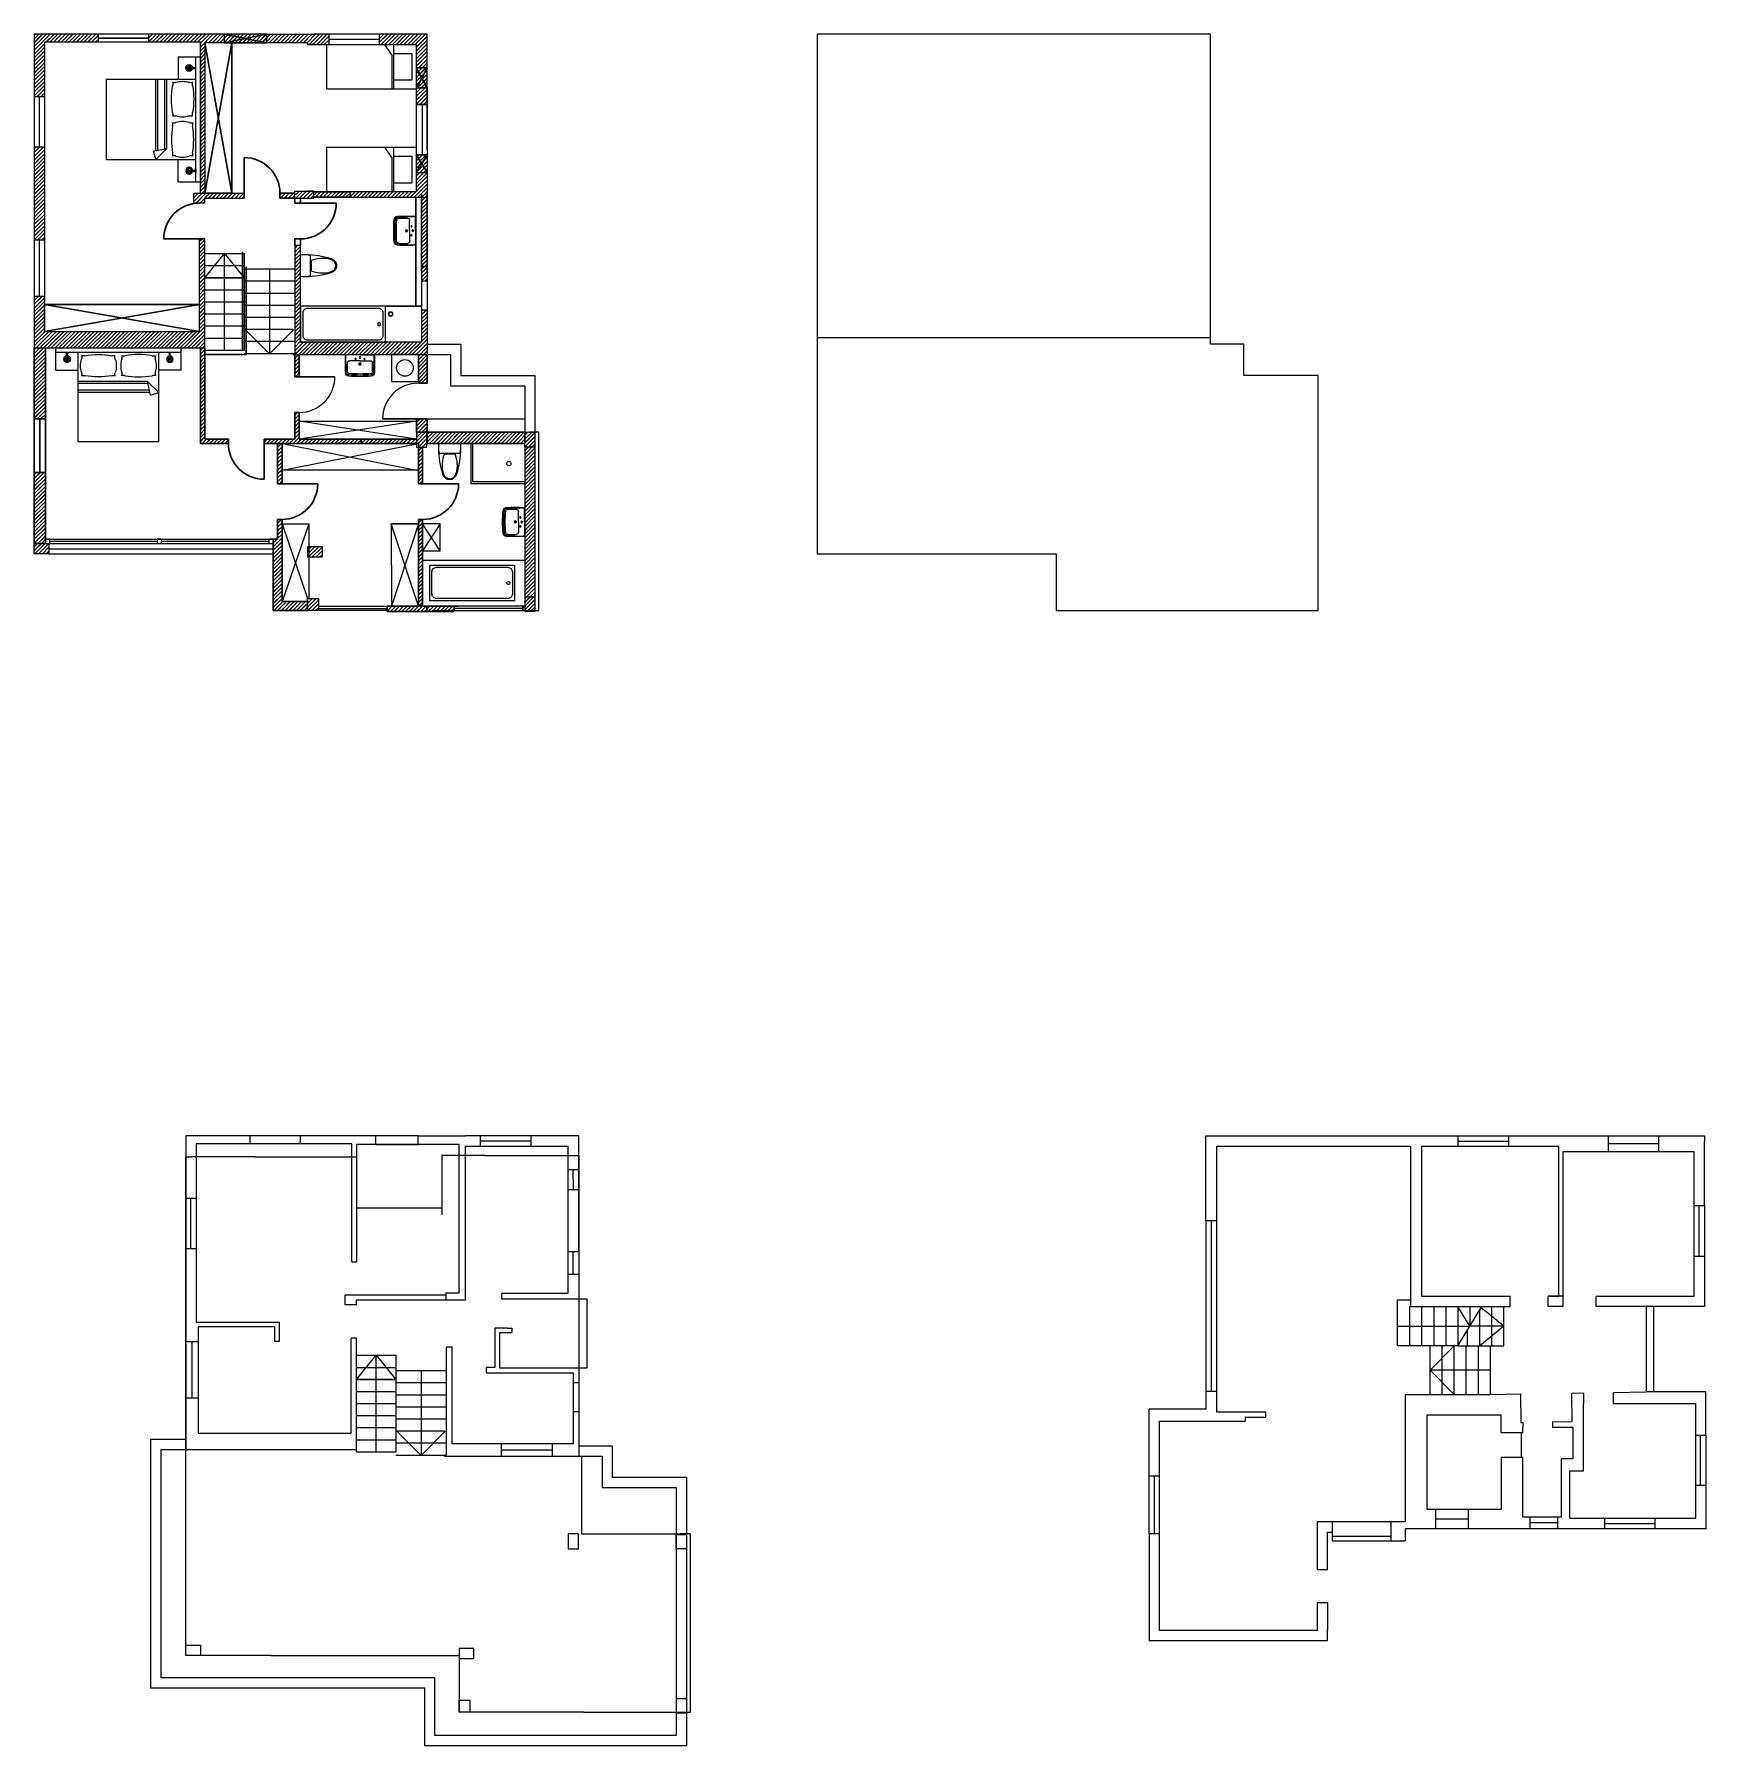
# Model space of a CAD drawing. Header units: millimetres. Extents: x -627 to 20370, y 1538 to 15679.
# Drawn here: x 3322 to 7063, y 1538 to 5369 of the extents above; entities that cross this region are included whole.
import ezdxf

# ---------------------------------------------------------------- set-up
doc = ezdxf.new("R2010")
doc.units = ezdxf.units.MM
for name, color, linetype, lineweight in [('blue', 160, 'Continuous', 5), ('furniture', 7, 'Continuous', 0), ('new', 3, 'Continuous', 30)]:
    doc.layers.add(name, color=color, linetype=linetype, lineweight=lineweight)
doc.layers.add('Hidden', color=5, linetype='Continuous')

# ---------------------------------------------------------------- blocks, each defined once
blk = doc.blocks.new('Pillow_top')
for centre, radius, start, end in [((6.2, 25), 46.3, 161.0754, 198.9246), ((-33.8, 58.5), 11.6, 251.1886, 288.8114), ((-48.5, 43.8), 11.6, 341.1886, 18.8114), ((0, -131.3), 181.3, 80.4727, 99.5273), ((33.8, 58.5), 11.6, 251.1886, 288.8114), ((48.5, 43.8), 11.6, 161.1886, 198.8114), ((-6.3, 25), 46.3, 341.0754, 18.9246), ((-48.5, 6.2), 11.6, 341.1886, 18.8114), ((-33.8, -8.5), 11.6, 71.1886, 108.8114), ((0, 181.3), 181.3, 260.4727, 279.5273), ((33.8, -8.5), 11.6, 71.1886, 108.8114), ((48.5, 6.2), 11.6, 161.1886, 198.8114)]:
    blk.add_arc(centre, radius, start, end)
blk = doc.blocks.new('Applique_Top')
for p, q in [((4, 0), (-4, 0)), ((-4, -1), (-4, 0)), ((-4, -1), (4, -1)), ((3.5, -11.5), (-3.5, -18.5)), ((-3.5, -11.5), (3.5, -18.5)), ((-1, -7.6), (-1, -1)), ((-1, -12.7), (-1, -10.1)), ((1, -7.6), (1, -1)), ((1, -12.7), (1, -10.1)), ((4, -1), (4, 0))]:
    blk.add_line(p, q)
for radius in [7.5, 5]:
    blk.add_circle((0, -15), radius)
blk.add_arc((0, -15), 2.5, 113.5782, 66.4218)
blk = doc.blocks.new('BED_180_modern')
for p, q in [((-50, 0), (0, 0)), ((-50, 0), (-50, -50)), ((-10, -280), (-10, 0)), ((0, 0), (0, -280)), ((-210, -230), (-210, -50)), ((-210, -50), (-10, -50)), ((-100, -210.1), (-100, -50)), ((-95, -209.1), (-95, -50)), ((-80, -206), (-80, -50)), ((-75, -205), (-75, -50)), ((-106.1, -211.4), (-75, -205)), ((-106.1, -211.4), (-100, -230)), ((-100, -230), (-75, -205)), ((-210, -230), (-10, -230)), ((-50, -280), (-50, -230)), ((-50, -280), (0, -280))]:
    blk.add_line(p, q)
at = {"rotation": 270}
for name, p in [('Applique_Top', (-10, -25)), ('Pillow_top', (-65, -185))]:
    blk.add_blockref(name, p, dxfattribs=at)
at = {"extrusion": (0, 0, -1), "zscale": -1, "rotation": 90}
for name, p in [('Pillow_top', (65, -95)), ('Applique_Top', (10, -255))]:
    blk.add_blockref(name, p, dxfattribs=at)
blk = doc.blocks.new('C3A8SA0P')
at = {"color": 0, "linetype": 'ByBlock'}
for p, q in [((-54.7, -22.9), (-70, 0)), ((-50, -30), (-50, 0)), ((-54.7, -22.9), (-54.4, -100)), ((-50, -20), (-10, -20)), ((-50, -100), (-50, -30)), ((-10, -20), (-10, -80)), ((-10, -80), (-50, -80))]:
    blk.add_line(p, q, dxfattribs=at)
blk.add_lwpolyline([(-200, 0), (0, 0), (0, -100), (-200, -100)], close=True, dxfattribs=at)
blk = doc.blocks.new('toilete')
at = {"linetype": 'Continuous'}
for p, q in [((24.5, 0), (-24.5, 0)), ((23.3, -22.5), (-23.3, -22.5)), ((-12, -23.5), (12, -23.5))]:
    blk.add_line(p, q, dxfattribs=at)
blk.add_lwpolyline([(23.3, -22.5), (24.5, -16.8), (25.2, -11.4), (25.2, -5.6), (24.5, 0)])
for start, end in [(170.5377, 187.7399), (187.7399, 195.822)]:
    blk.add_arc((26.2, -8.5), 51.5, start, end, dxfattribs=at)
for centre, radius, start, end in [((177.4, -7.8), 202.5, 181.2224, 197.2477), ((49.8, -49.3), 66.9, 157.3737, 194.7786), ((-49.8, -49.3), 66.9, 345.2214, 22.6263), ((-177.4, -7.8), 202.5, 342.7523, 358.7776), ((1.4, -62.5), 18.2, 197.2477, 249.5476), ((2.6, -61.7), 18.1, 194.7786, 226.8543), ((0, -64.5), 14.3, 226.8543, 313.1457), ((-1.4, -62.5), 18.2, 290.4524, 342.7523), ((-2.6, -61.7), 18.1, 313.1457, 345.2214), ((0, -66.1), 14.3, 249.5476, 290.4524)]:
    blk.add_arc(centre, radius, start, end)
blk = doc.blocks.new('Bath1')
at = {"layer": 'furniture'}
blk.add_lwpolyline([(190, -80), (0, -80), (0, 0), (190, 0)], close=True, dxfattribs=at)
blk.add_lwpolyline([(175, -75), (15, -75, -0.414214), (5, -65), (5, -15, -0.414214), (15, -5), (175, -5, -0.414214), (185, -15), (185, -65, -0.414214)], format="xyb", close=True, dxfattribs=at)
blk.add_circle((176.1, -40), 3.44, dxfattribs=at)
blk = doc.blocks.new('LAV-65')
at = {"color": 0}
for p, q in [((0.8, 32.5), (0.8, 62.1)), ((39.6, 63.2), (2.8, 64.1)), ((14, 32.5), (14, 55.7)), ((37.5, 60.7), (19, 60.7)), ((0.8, 32.5), (0.8, 2.9)), ((39.6, 1.8), (2.8, 0.9)), ((14, 32.5), (14, 9.3)), ((21.2, 32.5), (18, 32.5)), ((37.5, 4.3), (19, 4.3)), ((21.2, 32.5), (21.2, 35.6)), ((21.2, 32.5), (21.2, 29.3)), ((21.2, 32.5), (24.3, 32.5))]:
    blk.add_line(p, q, dxfattribs=at)
blk.add_lwpolyline([(0.2, 63), (0.2, 32.5), (0.2, 2, 0.270322), (1.8, 0, 0.012971), (41.3, 0, 0.351801), (48.6, 7.5, 0.023121), (49.7, 32.5, 0.023121), (48.6, 57.5, 0.351801), (41.3, 64.9, 0.012971), (1.8, 64.9, 0.270322)], format="xyb", close=True, dxfattribs=at)
for centre, radius in [((9.9, 42.5), 1.5), ((6.8, 32.5), 1.75), ((9.9, 22.5), 1.5), ((21.2, 32.5), 2.3)]:
    blk.add_circle(centre, radius, dxfattribs=at)
for centre, radius, start, end in [((2.8, 62.1), 2, 88.5836, 180), ((19, 55.7), 5, 90, 180), ((38, 55.8), 4.91, 20.305, 95.8759), ((39, 54.8), 8.41, 51.9374, 85.5914), ((-227.4, 33.3), 271.1, 359.8359, 5.134), ((37.3, 56.7), 8.31, 5.7358, 34.8602), ((-224.4, 33.3), 271.1, 359.8359, 5.134), ((2.8, 2.9), 2, 180, 271.4164), ((19, 9.3), 5, 180, 270), ((38, 9.2), 4.91, 264.1241, 339.695), ((39, 10.2), 8.41, 274.4086, 308.0626), ((-227.4, 31.7), 271.1, 354.866, 0.1641), ((37.3, 8.3), 8.31, 325.1398, 354.2642), ((-224.4, 31.7), 271.1, 354.866, 0.1641)]:
    blk.add_arc(centre, radius, start, end, dxfattribs=at)

msp = doc.modelspace()

# ---------------------------------------------------------------- hatches: boundary and pattern name
at = {"layer": 'blue'}
h = msp.add_hatch(dxfattribs=at)
h.set_pattern_fill('JIS_LC_20', color=256, scale=0.3)
h.paths.add_polyline_path([(3344.9, 5115.7), (3321.9, 5115.7), (3321.9, 4907.7), (3344.9, 4907.7)])
h.paths.add_polyline_path([(3344.9, 5350.7), (3464.9, 5350.7), (3464.9, 5368.7), (3344.9, 5368.7), (3321.9, 5368.7), (3321.9, 5228.7), (3344.9, 5228.7)])
h.paths.add_polyline_path([(3746.9, 5368.7), (3577.9, 5368.7), (3577.9, 5350.7), (3693.9, 5350.7), (3693.9, 5012.7), (3703.9, 5012.7), (3703.9, 5349.7), (3746.9, 5349.7)])
h.paths.add_polyline_path([(3841.9, 5368.7), (3746.9, 5368.7), (3794.4, 5359.2)])
h.paths.add_polyline_path([(3841.9, 5368.7), (3794.4, 5359.2), (3841.9, 5349.7)])
h.paths.add_polyline_path([(3746.9, 5368.7), (3746.9, 5349.7), (3794.4, 5359.2)])
h.paths.add_polyline_path([(3794.4, 5359.2), (3746.9, 5349.7), (3841.9, 5349.7)])
h.paths.add_polyline_path([(3981.9, 5368.7), (3947.9, 5368.7), (3841.9, 5368.7), (3841.9, 5349.7), (3933.9, 5349.7), (3933.9, 5345.7), (3947.9, 5345.7), (3981.9, 5345.7)])
h.paths.add_polyline_path([(4201.6, 5368.7), (4094.9, 5368.7), (4094.9, 5345.7), (4176.9, 5345.7), (4176.9, 5293.7), (4201.6, 5293.7), (4201.6, 5345.7)])
h.paths.add_polyline_path([(4176.9, 5293.7), (4176.9, 5248.7), (4178.6, 5248.7), (4189.7, 5270.4)])
h.paths.add_polyline_path([(4201.6, 5293.7), (4176.9, 5293.7), (4189.7, 5270.4)])
h.paths.add_polyline_path([(4201.6, 5293.7), (4189.7, 5270.4), (4201.6, 5248.7)])
h.paths.add_polyline_path([(4189.7, 5270.4), (4178.6, 5248.7), (4201.6, 5248.7)])
h.paths.add_polyline_path([(4189.4, 5078.9), (4176.9, 5098.7), (4176.9, 5058.7)])
h.paths.add_polyline_path([(4201.6, 5098.7), (4176.9, 5098.7), (4189.4, 5078.9)])
h.paths.add_polyline_path([(4201.6, 5098.7), (4189.4, 5078.9), (4201.6, 5059.7)])
h.paths.add_polyline_path([(4189.4, 5078.9), (4176.9, 5058.7), (4201.6, 5058.7), (4201.6, 5059.7)])
h.paths.add_polyline_path([(4201.6, 5058.7), (4176.9, 5058.7), (4176.9, 5015.7), (4028.9, 5015.7), (4028.9, 5003.7), (4041.9, 5003.7), (4051.9, 5003.7), (4201.6, 5003.7), (4201.6, 5017.2), (4201.6, 5020.7)])
h = msp.add_hatch(dxfattribs=at)
h.set_pattern_fill('JIS_LC_20', color=256, scale=0.3)
h.paths.add_polyline_path([(4201.6, 5248.7), (4178.6, 5248.7), (4176.9, 5248.7), (4176.9, 5245.7), (4176.9, 5211.7), (4201.6, 5211.7)])
h.paths.add_polyline_path([(4028.9, 5015.7), (3976.9, 5015.7), (3947.9, 5015.7), (3947.9, 5003.7), (4028.9, 5003.7)])
h.paths.add_polyline_path([(3947.9, 5017.6), (3933.9, 5017.6), (3904.9, 5017.6), (3904.9, 5001.7), (3947.9, 5001.7)])
h.paths.add_polyline_path([(3904.9, 5012.7), (3871.9, 5012.7), (3871.9, 5001.7), (3904.9, 5001.7)])
h.paths.add_polyline_path([(3791.9, 5012.7), (3703.9, 5012.7), (3693.9, 5012.7), (3678.9, 5012.7), (3678.9, 4990.7), (3703.9, 4990.7), (3703.9, 5001.7), (3791.9, 5001.7)])
h.paths.add_polyline_path([(4201.6, 5003.7), (4188.9, 5003.7), (4188.9, 4848.7), (4201.6, 4848.7)])
h.paths.add_polyline_path([(4201.6, 4838.7), (4201.6, 4848.7), (4188.9, 4848.7), (4188.9, 4838.7), (4188.9, 4816.7), (4201.6, 4816.7)])
h.paths.add_polyline_path([(4201.6, 4751.7), (4188.9, 4751.7), (4188.9, 4679.7), (4141.9, 4679.7), (4027.9, 4679.7), (3917.9, 4679.7), (3917.9, 4850.7), (3917.9, 4895.7), (3904.9, 4895.7), (3904.9, 4850.7), (3904.9, 4651.7), (4201.6, 4651.7)])
h.paths.add_polyline_path([(3703.9, 4886.7), (3703.9, 4910.7), (3691.9, 4910.7), (3691.9, 4703.7), (3344.9, 4703.7), (3344.9, 4763.7), (3344.9, 4781.7), (3321.9, 4781.7), (3321.9, 4666.7), (3703.9, 4666.7)])
h.paths.add_polyline_path([(4419.6, 4477.7), (4201.6, 4477.7), (4201.6, 4454.7), (4201.4, 4452.7), (4419.6, 4452.7)])
h.paths.add_polyline_path([(4200.6, 4477.7), (4177.6, 4477.7), (4177.6, 4462.7), (4177.6, 4452.7), (4181.6, 4452.7), (4181.6, 4444.7), (4200.6, 4444.7)])
h.paths.add_polyline_path([(4201.6, 4507.7), (4177.6, 4507.7), (4177.6, 4477.7), (4201.6, 4477.7)])
h.paths.add_polyline_path([(4201.6, 4651.7), (4181.6, 4651.7), (4181.6, 4591.7), (4181.6, 4587.7), (4201.6, 4587.7)])
h.paths.add_polyline_path([(4442.6, 4477.7), (4419.6, 4477.7), (4419.6, 4444.7), (4442.6, 4444.7)])
h.paths.add_polyline_path([(4442.6, 4444.7), (4419.6, 4444.7), (4419.6, 4109.7), (4442.6, 4109.7)])
h.paths.add_polyline_path([(4190.6, 4444.7), (4181.6, 4444.7), (4181.6, 4392.7), (4181.6, 4362.7), (4190.6, 4362.7)])
h.paths.add_polyline_path([(4053.9, 4462.7), (3914.9, 4462.7), (3914.9, 4502.7), (3914.9, 4522.2), (3904.9, 4522.2), (3904.9, 4462.7), (3836.6, 4462.7), (3836.6, 4452.7), (4053.9, 4452.7)])
h.paths.add_polyline_path([(4177.6, 4462.7), (4063.9, 4462.7), (4053.9, 4462.7), (4053.9, 4452.7), (4177.6, 4452.7)])
h.paths.add_polyline_path([(3914.9, 4651.7), (3904.9, 4651.7), (3904.9, 4602.2), (3914.9, 4602.2)])
h.paths.add_polyline_path([(3703.9, 4666.7), (3693.9, 4666.7), (3693.9, 4452.7), (3756.6, 4452.7), (3756.6, 4462.7), (3703.9, 4462.7)])
h.paths.add_polyline_path([(3876.6, 4452.7), (3866.6, 4452.7), (3866.6, 4362.7), (3876.6, 4362.7)])
h.paths.add_polyline_path([(4190.6, 4282.7), (4181.6, 4282.7), (4181.6, 4088.7), (4190.6, 4088.7)])
h.paths.add_polyline_path([(4261.6, 4088.7), (4200.6, 4088.7), (4200.6, 4076.7), (4261.6, 4076.7)])
h.paths.add_polyline_path([(4200.6, 4088.7), (4191.6, 4088.7), (4181.6, 4088.7), (4111.6, 4088.7), (4111.6, 4076.7), (4181.6, 4076.7), (4200.6, 4076.7)])
h.paths.add_polyline_path([(4442.6, 4109.7), (4419.6, 4109.7), (4419.6, 4078.7), (4428.6, 4078.7), (4442.6, 4078.7)])
h.paths.add_polyline_path([(4419.6, 4088.7), (4415.3, 4088.7), (4415.3, 4078.7), (4419.6, 4078.7)])
h.paths.add_polyline_path([(3957.9, 4105.7), (3933.9, 4105.7), (3933.9, 4078.7), (3957.9, 4078.7)])
h.paths.add_polyline_path([(3966.9, 4221.7), (3936.6, 4221.7), (3936.6, 4198.7), (3966.9, 4198.7)])
h.paths.add_polyline_path([(3876.6, 4272.7), (3876.6, 4282.7), (3866.6, 4282.7), (3866.6, 4238.7), (3856.6, 4238.7), (3856.6, 4078.7), (3933.9, 4078.7), (3933.9, 4098.7), (3876.6, 4098.7)])
h.paths.add_polyline_path([(3346.9, 4666.7), (3321.9, 4666.7), (3321.9, 4507.7), (3346.9, 4507.7)])
h.paths.add_polyline_path([(3346.9, 4387.7), (3321.9, 4387.7), (3321.9, 4228.7), (3346.9, 4228.7), (3346.9, 4238.7)])
h.paths.add_polyline_path([(3354.9, 4228.7), (3346.9, 4228.7), (3321.9, 4228.7), (3321.9, 4205.7), (3354.9, 4205.7)])

# ---------------------------------------------------------------- linework, layer by layer
for p, q in [((3464.9, 5350.7), (3344.9, 5350.7)), ((3344.9, 5350.7), (3344.9, 5228.7)), ((3577.9, 5350.7), (3464.9, 5350.7)), ((3693.9, 5350.7), (3577.9, 5350.7)), ((3693.9, 5012.7), (3693.9, 5350.7)), ((4201.6, 5109.7), (4201.6, 5248.7)), ((4201.6, 5248.7), (4201.6, 5058.7)), ((3344.9, 5228.7), (3344.9, 5115.7)), ((3344.9, 5115.7), (3344.9, 4703.7)), ((4201.6, 5058.7), (4176.9, 5058.7)), ((3703.9, 4990.7), (3678.9, 4990.7)), ((4041.9, 5003.7), (4051.9, 5003.7)), ((4051.9, 5003.7), (4201.6, 5003.7)), ((3691.9, 4703.7), (3691.9, 4910.7)), ((4188.9, 4838.7), (4188.9, 4816.7)), ((4188.9, 4816.7), (4201.6, 4816.7)), ((4188.9, 4751.7), (4188.9, 4679.7)), ((3344.9, 4703.7), (3691.9, 4703.7)), ((4141.9, 4679.7), (4027.9, 4679.7)), ((4188.9, 4679.7), (4141.9, 4679.7)), ((3321.9, 4666.7), (3703.9, 4666.7)), ((3900.6, 4651.7), (4201.6, 4651.7)), ((4200.6, 4477.7), (4177.6, 4477.7)), ((4177.6, 4477.7), (4177.6, 4444.7)), ((4177.6, 4444.7), (4200.6, 4444.7)), ((4200.6, 4444.7), (4200.6, 4477.7)), ((4419.6, 4476.7), (4419.6, 4457.7)), ((4419.6, 4444.7), (4419.6, 4109.7)), ((4442.6, 4444.7), (4442.6, 4109.7)), ((3933.9, 4078.7), (3933.9, 4105.7)), ((3933.9, 4105.7), (3957.9, 4105.7)), ((3957.9, 4105.7), (3957.9, 4078.7)), ((4419.6, 4109.7), (4419.6, 4076.7)), ((3957.9, 4078.7), (3933.9, 4078.7)), ((7060.1, 2746.9), (7060.1, 2889.9)), ((4043.1, 2524.9), (4018.1, 2524.9)), ((6930.1, 2329.9), (6930.1, 2520.9)), ((6581.1, 2324.2), (6648.1, 2325.5)), ((6648.1, 2325.5), (6649.3, 2261.5)), ((6764.3, 2263.7), (6763.1, 2326.7)), ((6856.1, 2328.5), (6930, 2329.9)), ((6078.1, 2272.9), (6032.1, 2272.9)), ((6032.1, 2272.9), (6032.1, 2264.2)), ((6649.3, 2261.5), (6654.3, 2261.6)), ((6720.3, 2262.9), (6764.3, 2263.7)), ((3582.8, 1666.9), (3582.8, 2223.9)), ((3582.8, 2223.9), (3661.1, 2223.9)), ((3605.8, 1689.9), (3605.8, 2200.9)), ((3605.8, 2200.9), (4043.1, 2200.9)), ((4239.8, 2185.9), (4540.8, 2185.9)), ((4540.8, 2185.9), (4592.8, 2185.9)), ((4539.8, 2011.9), (4516.8, 2011.9)), ((4516.8, 2011.9), (4516.8, 1978.9)), ((4539.8, 1978.9), (4539.8, 2011.9)), ((4758.8, 2010.9), (4758.8, 1948.9)), ((4516.8, 1978.9), (4539.8, 1978.9)), ((4758.8, 1978.9), (4758.8, 1643.9)), ((4781.8, 1978.9), (4781.8, 1643.9)), ((4218.8, 1689.9), (3605.8, 1689.9)), ((4218.8, 1560.9), (4218.8, 1689.9)), ((4195.8, 1666.9), (3582.8, 1666.9)), ((4195.8, 1537.9), (4195.8, 1666.9)), ((4273.1, 1612.9), (4273.1, 1639.9)), ((4273.1, 1639.9), (4297.1, 1639.9)), ((4297.1, 1612.9), (4273.1, 1612.9)), ((4297.1, 1639.9), (4297.1, 1612.9)), ((4758.8, 1643.9), (4758.8, 1610.9)), ((4758.8, 1610.9), (4758.8, 1560.9)), ((4781.8, 1610.9), (4781.8, 1537.9)), ((4781.8, 1537.9), (4195.8, 1537.9)), ((4758.8, 1560.9), (4218.8, 1560.9))]:
    msp.add_line(p, q)
for points in [[(3464.9, 5368.7), (3344.9, 5368.7), (3321.9, 5368.7), (3321.9, 4663.7)], [(3577.9, 5368.7), (3464.9, 5368.7), (3464.9, 5350.7)], [(3746.9, 5368.7), (3577.9, 5368.7), (3577.9, 5350.7)], [(3746.9, 5349.7), (3841.9, 5349.7), (3841.9, 5368.7), (3947.9, 5368.7)], [(3841.9, 5368.7), (3746.9, 5368.7), (3746.9, 5349.7)], [(4201.6, 5293.7), (4201.6, 5345.7), (4201.6, 5368.7), (3947.9, 5368.7)], [(3981.9, 5345.7), (3981.9, 5368.7)], [(4094.9, 5345.7), (4094.9, 5368.7)], [(3933.9, 5345.7), (3933.9, 5349.7), (3703.9, 5349.7), (3703.9, 5012.7)], [(3947.9, 5345.7), (3981.9, 5345.7), (4094.9, 5345.7), (4176.9, 5345.7), (4176.9, 5293.7), (4176.9, 5248.7), (4176.9, 5109.7), (4176.9, 5058.7)], [(4094.9, 5357.2), (3981.9, 5357.2)], [(4176.9, 5248.7), (4201.6, 5248.7), (4201.6, 5293.7)], [(3344.9, 5228.7), (3321.9, 5228.7)], [(3333.4, 5115.7), (3333.4, 5228.7)], [(4201.6, 5211.7), (4201.6, 5098.7), (4178.6, 5098.7)], [(4190.1, 5211.7), (4190.1, 5098.7)], [(3344.9, 5115.7), (3321.9, 5115.7)], [(4201.6, 5098.7), (4201.6, 5020.7)], [(4176.9, 5058.7), (4176.9, 5015.7), (4028.9, 5015.7), (4028.9, 5003.7)], [(4201.6, 5020.7), (4201.6, 5013.7)], [(3678.9, 4990.7), (3678.9, 5012.7), (3693.9, 5012.7)], [(3693.9, 5012.7), (3703.9, 5012.7), (3791.9, 5012.7)], [(3693.9, 5012.7), (3703.9, 5012.7)], [(3703.9, 4990.7), (3703.9, 5001.7), (3791.9, 5001.7)], [(3904.9, 5001.7), (3904.9, 5017.6), (3933.9, 5017.6)], [(3904.9, 5001.7), (3947.9, 5001.7), (3947.9, 5017.6)], [(4028.9, 5003.7), (4041.9, 5003.7)], [(3344.9, 4907.7), (3321.9, 4907.7)], [(3333.4, 4781.7), (3333.4, 4907.7)], [(3703.9, 4877.7), (3703.9, 4910.7)], [(3703.9, 4663.7), (3703.9, 4886.7)], [(3917.9, 4850.7), (3917.9, 4895.7), (3904.9, 4895.7), (3904.9, 4850.7)], [(3904.9, 4850.7), (3904.9, 4651.7)], [(3917.9, 4679.7), (3917.9, 4850.7)], [(4201.6, 4838.7), (4201.6, 4651.7)], [(4188.9, 4816.7), (4188.9, 4751.7), (4201.6, 4751.7)], [(3344.9, 4781.7), (3321.9, 4781.7)], [(4027.9, 4679.7), (3917.9, 4679.7)], [(3703.9, 4661.7), (3703.9, 4663.7)], [(4419.6, 4477.7), (4442.6, 4477.7), (4442.6, 4444.7), (4419.6, 4444.7), (4419.6, 4477.7)], [(3321.9, 4205.7), (3321.9, 4228.7), (3354.9, 4228.7), (3354.9, 4205.7), (3321.9, 4205.7)], [(3933.9, 4198.7), (3966.9, 4198.7), (3966.9, 4221.7), (3933.9, 4221.7), (3933.9, 4198.7)], [(4419.6, 4109.7), (4442.6, 4109.7), (4442.6, 4076.7), (4419.6, 4076.7)], [(3804.1, 2902.9), (3684.1, 2902.9), (3661.1, 2902.9), (3661.1, 2197.9)], [(4033.1, 2620.9), (4033.1, 2884.9), (3917.1, 2884.9), (3804.1, 2884.9), (3684.1, 2884.9), (3684.1, 2762.9), (3684.1, 2649.9), (3684.1, 2485.9), (3870.1, 2485.9), (3870.1, 2442.9), (3860.1, 2442.9), (3860.1, 2475.9), (3689.1, 2475.9), (3689.1, 2237.9), (4031.1, 2237.9), (4031.1, 2449.9)], [(3917.1, 2902.9), (3804.1, 2902.9), (3804.1, 2884.9)], [(4086.1, 2902.9), (3917.1, 2902.9), (3917.1, 2884.9)], [(4273.1, 2551.8), (4273.1, 2883.9), (4043.1, 2883.9), (4043.1, 2620.9)], [(4043.1, 2524.9), (4043.1, 2535.9), (4287.1, 2535.9), (4287.1, 2552.9), (4287.1, 2879.9), (4321.1, 2879.9), (4434.1, 2879.9), (4516.1, 2879.9), (4516.1, 2827.9), (4516.1, 2782.9), (4516.1, 2643.9), (4516.1, 2592.9)], [(4086.1, 2883.9), (4181.1, 2883.9), (4181.1, 2902.9), (4287.1, 2902.9)], [(4181.1, 2902.9), (4086.1, 2902.9), (4086.1, 2883.9)], [(4540.8, 2827.9), (4540.8, 2879.9), (4540.8, 2902.9), (4287.1, 2902.9)], [(4321.1, 2879.9), (4321.1, 2902.9)], [(4434.1, 2891.4), (4321.1, 2891.4)], [(4434.1, 2879.9), (4434.1, 2902.9)], [(5944.1, 2712.9), (5944.1, 2879.9), (5944.1, 2902.9), (6402.1, 2902.9)], [(5969.1, 2712.9), (5969.1, 2879.9), (6390.1, 2879.9)], [(5969.1, 2879.9), (6402.1, 2879.9), (6402.1, 2520.9)], [(6402.1, 2902.9), (7060.1, 2902.9), (7060.1, 2889.9)], [(6710.1, 2543.9), (6734.1, 2543.9), (6734.1, 2878.9), (6622.1, 2878.9), (6509.1, 2878.9), (6427.1, 2878.9), (6427.1, 2543.9), (6625.1, 2543.9)], [(6509.1, 2878.9), (6509.1, 2902.9)], [(6509.1, 2890.9), (6622.1, 2890.9)], [(6622.1, 2878.9), (6622.1, 2902.9)], [(6958.1, 2866.9), (6845.1, 2866.9), (6845.1, 2902.9)], [(6958.1, 2884.9), (6845.1, 2884.9)], [(7037.1, 2746.9), (7037.1, 2866.9), (6958.1, 2866.9), (6958.1, 2902.9)], [(6845.1, 2866.9), (6743.1, 2866.9), (6743.1, 2543.9)], [(4516.1, 2827.9), (4539.1, 2827.9), (4540.8, 2827.9)], [(4516.1, 2782.9), (4540.8, 2782.9), (4540.8, 2827.9)], [(4527.6, 2827.9), (4528.5, 2782.9)], [(3684.1, 2762.9), (3661.1, 2762.9)], [(3672.6, 2649.9), (3672.6, 2762.9)], [(4516.1, 2643.9), (4540.8, 2643.9), (4540.8, 2782.9), (4540.8, 2592.9), (4516.1, 2592.9)], [(7037.1, 2633.9), (7037.1, 2746.9), (7060.1, 2746.9), (7060.1, 2633.9)], [(7048.6, 2633.9), (7048.6, 2746.9)], [(5969.1, 2712.9), (5944.1, 2712.9)], [(5944.1, 2712.9), (5944.1, 2330.9)], [(5956.6, 2330.9), (5956.6, 2712.9)], [(5969.1, 2330.9), (5969.1, 2712.9)], [(3684.1, 2649.9), (3661.1, 2649.9)], [(4528.5, 2592.9), (4528.5, 2643.9)], [(4033.1, 2620.9), (4043.1, 2620.9)], [(4540.8, 2632.9), (4540.8, 2554.9)], [(6818.1, 2543.9), (7037.1, 2543.9), (7037.1, 2633.9), (7060.1, 2633.9), (7060.1, 2543.9)], [(4516.1, 2592.9), (4516.1, 2549.9), (4368.1, 2549.9), (4368.1, 2537.9)], [(4018.1, 2524.9), (4018.1, 2546.9), (4033.1, 2546.9)], [(4033.1, 2546.9), (4043.1, 2546.9), (4244.1, 2546.9)], [(4244.1, 2535.9), (4244.1, 2551.8), (4273.1, 2551.8)], [(4381.1, 2537.9), (4391.1, 2537.9), (4559.1, 2537.9), (4559.1, 2513.9), (4559.1, 2447.9), (4559.1, 2382.9), (4364.1, 2382.9)], [(4368.1, 2537.9), (4381.1, 2537.9)], [(4540.8, 2554.9), (4540.8, 2185.9)], [(6625.1, 2520.9), (6625.1, 2543.9)], [(6744.1, 2520.9), (6710.1, 2520.9), (6710.1, 2543.9)], [(6744.1, 2520.9), (6744.1, 2543.9), (6710.1, 2543.9)], [(6930.1, 2520.9), (6818.1, 2520.9), (6818.1, 2543.9)], [(7060.1, 2543.9), (7060.1, 2520.9), (6930.1, 2520.9)], [(6400.1, 2520.9), (6402.1, 2520.9)], [(6402.1, 2520.9), (6625.1, 2520.9)], [(6946.1, 2520.9), (6946.1, 2329.9)], [(4381.1, 2472.9), (4353.1, 2472.9), (4353.1, 2384.9), (4333.1, 2384.9)], [(4364.1, 2382.9), (4364.1, 2462.9), (4391.1, 2462.9)], [(4381.1, 2472.9), (4391.1, 2472.9)], [(4391.1, 2472.9), (4391.1, 2462.9)], [(3689.1, 2441.9), (3661.1, 2441.9)], [(3675.1, 2315.9), (3675.1, 2441.9)], [(4043.1, 2411.9), (4043.1, 2449.9), (4031.1, 2449.9)], [(4043.1, 2197.9), (4043.1, 2420.9)], [(4257.1, 2384.9), (4257.1, 2429.9), (4244.1, 2429.9), (4244.1, 2384.9)], [(4244.1, 2384.9), (4244.1, 2185.9)], [(4257.1, 2213.9), (4257.1, 2384.9)], [(4333.1, 2384.9), (4333.1, 2372.9), (4528.1, 2372.9), (4528.1, 2350.9), (4540.8, 2350.9)], [(4528.1, 2350.9), (4528.1, 2285.9), (4540.8, 2285.9)], [(3689.1, 2315.9), (3661.1, 2315.9)], [(5969.1, 2330.9), (5944.1, 2330.9), (5944.1, 2290.9), (5840.1, 2290.9)], [(6078.1, 2272.9), (6078.1, 2284.9), (5969.1, 2284.9), (5969.1, 2330.9)], [(6390.1, 2324.2), (6390.1, 2039.2), (6358.1, 2039.2), (6358.1, 1996.2), (6390.1, 1996.2)], [(6856.1, 2328.5), (6856.1, 2304.2), (7040.1, 2304.2), (7040.1, 2233.2), (7040.1, 2120.2), (7040.1, 2046.2), (6950.1, 2046.2), (6837.1, 2046.2), (6759.1, 2046.2), (6759.1, 2153.2), (6789.1, 2153.2), (6789.1, 2304.2)], [(6789.1, 2327.2), (6763.1, 2326.7)], [(6789.1, 2327.2), (6789.1, 2304.2)], [(7040.1, 2233.2), (7063.1, 2233.2), (7063.1, 2329.9), (6930.1, 2329.9)], [(4528.1, 2285.9), (4528.1, 2213.9), (4481.1, 2213.9), (4481.1, 2185.9)], [(5840.1, 2290.9), (5817.1, 2290.9)], [(5840.1, 2141.2), (5817.1, 2141.2), (5817.1, 2290.9)], [(6193.1, 1796.2), (5840.1, 1796.2), (5840.1, 1853.2), (5840.1, 2264.2)], [(5840.1, 2264.2), (6032.1, 2264.2)], [(6605.3, 2066.9), (6439.3, 2066.9), (6439.3, 2278.9), (6605.3, 2278.9)], [(6605.3, 2238.9), (6605.3, 2278.9)], [(6654.3, 2250.9), (6654.3, 2261.6)], [(6720.3, 2262.9), (6720.3, 2250.9)], [(6720.3, 2250.9), (6765.3, 2250.9), (6765.3, 2179.9), (6739.3, 2179.9), (6739.3, 2049.9), (6653.3, 2049.9), (6653.3, 2182.9), (6605.3, 2182.9)], [(6605.3, 2238.9), (6653.3, 2238.9), (6653.3, 2250.9), (6654.3, 2250.9)], [(6650.3, 2182.9), (6650.3, 2238.9)], [(7063.1, 2233.2), (7063.1, 2120.2), (7040.1, 2120.2)], [(7051.6, 2120.2), (7051.6, 2233.2)], [(4043.1, 2195.9), (4043.1, 2197.9)], [(4367.1, 2213.9), (4257.1, 2213.9)], [(4481.1, 2213.9), (4367.1, 2213.9), (4367.1, 2185.9)], [(4367.1, 2199.9), (4481.1, 2199.9)], [(4540.8, 2208.9), (4615.8, 2208.9)], [(4592.8, 2185.9), (4592.8, 2115.9), (4758.8, 2115.9), (4758.8, 2010.9)], [(4615.8, 2208.9), (4615.8, 2138.9), (4781.8, 2138.9), (4781.8, 2010.9)], [(6605.3, 2182.9), (6605.3, 2066.9)], [(5840.1, 2012.2), (5817.1, 2012.2), (5817.1, 2141.2)], [(5828.6, 2141.2), (5828.6, 2012.2)], [(7063.1, 2120.2), (7063.1, 2046.2), (7063.1, 2023.2), (6950.1, 2023.2), (6950.1, 2046.2)], [(6227.1, 2039.2), (6193.1, 2039.2), (6193.1, 1932.2), (6213.1, 1932.2)], [(6358.1, 2039.2), (6227.1, 2039.2), (6227.1, 1996.2), (6358.1, 1996.2)], [(6458.3, 2066.9), (6458.3, 2023.2)], [(6532.3, 2045), (6458.3, 2045)], [(6532.3, 2023.2), (6532.3, 2066.9)], [(6669.3, 2049.9), (6669.3, 2023.2)], [(6731.3, 2036.5), (6669.3, 2036.5)], [(6731.3, 2049.9), (6731.3, 2023.2)], [(6950.1, 2023.2), (6837.1, 2023.2), (6837.1, 2046.2)], [(6950.1, 2034.7), (6837.1, 2034.7)], [(4758.8, 2010.9), (4781.8, 2010.9), (4781.8, 1978.9), (4758.8, 1978.9), (4758.8, 2010.9)], [(5817.1, 2012.2), (5817.1, 1796.2), (5817.1, 1773.2), (6216.1, 1773.2), (6216.1, 1796.2)], [(6216.1, 2016.2), (6227.1, 2016.2)], [(6216.1, 1932.2), (6216.1, 2016.2)], [(6358.1, 2006.2), (6227.1, 2006.2)], [(6759.1, 2023.2), (6390.1, 2023.2)], [(6390.1, 2023.2), (6390.1, 1996.2)], [(6837.1, 2023.2), (6759.1, 2023.2)], [(6193.1, 1932.2), (6216.1, 1932.2)], [(6193.1, 1858.2), (6193.1, 1796.2)], [(6193.1, 1858.2), (6216.1, 1858.2), (6216.1, 1796.2)], [(3661.1, 1739.9), (3661.1, 1762.9), (3694.1, 1762.9), (3694.1, 1739.9), (3661.1, 1739.9)], [(4273.1, 1732.9), (4306.1, 1732.9), (4306.1, 1755.9), (4273.1, 1755.9), (4273.1, 1732.9)], [(4758.8, 1643.9), (4781.8, 1643.9), (4781.8, 1610.9), (4758.8, 1610.9)]]:
    msp.add_lwpolyline(points)
msp.add_line((4201.6, 4651.7), (4253.6, 4651.7), dxfattribs=at)
for points in [[(5074.6, 5368.7), (5074.6, 4205.7), (5609.3, 4205.7), (5609.3, 4078.7), (6195.3, 4078.7), (6195.3, 4604.7), (6029.3, 4604.7), (6029.3, 4674.7), (5954.3, 4674.7), (5954.3, 5368.7), (5074.6, 5368.7)], [(4201.6, 4674.7), (4276.6, 4674.7)], [(4276.6, 4674.7), (4276.6, 4604.7), (4442.6, 4604.7), (4442.6, 4476.7)], [(5074.6, 4689.7), (5954.3, 4689.7)], [(4253.6, 4651.7), (4253.6, 4581.7), (4419.6, 4581.7), (4419.6, 4476.7)], [(3914.9, 4462.7), (3914.9, 4502.7), (4177.6, 4502.7), (4177.6, 4462.7), (3914.9, 4502.7), (4177.6, 4502.7), (3914.9, 4462.7)], [(4201.6, 4507.7), (4419.6, 4507.7)], [(3876.6, 4452.7), (4181.6, 4452.7), (4181.6, 4392.7), (3876.6, 4392.7)], [(3876.6, 4392.7), (4181.6, 4452.7)], [(3876.6, 4452.7), (4177.6, 4392.7)], [(4419.6, 4362.7), (4299.6, 4362.7), (4299.6, 4452.7)], [(4419.6, 4366.7), (4303.6, 4366.7), (4303.6, 4452.7)], [(3876.6, 4272.7), (3936.6, 4272.7), (3936.6, 4105.7)], [(3936.6, 4272.7), (3876.6, 4098.7), (3876.6, 4272.7), (3933.9, 4105.7)], [(4181.6, 4272.7), (4121, 4272.7), (4121.6, 4088.7), (4181.6, 4088.7), (4121, 4272.7), (4181.6, 4272.7), (4121.6, 4088.7)], [(4230.6, 4272.7), (4190.6, 4212.7)], [(4230.6, 4212.7), (4190.6, 4272.7)], [(3346.9, 4238.7), (3856.6, 4238.7)], [(3346.9, 4228.7), (3856.6, 4228.7)], [(3354.9, 4217.2), (3856.6, 4217.2)], [(3356.7, 4233.7), (3596.9, 4233.7)], [(3606.7, 4233.7), (3846.8, 4233.7)], [(3354.9, 4205.7), (3856.6, 4205.7)], [(4190.6, 4171.4), (4190.6, 4191.4), (4419.6, 4191.4)], [(3957.9, 4088.7), (4111.6, 4088.7)], [(3957.9, 4083.7), (4111.6, 4083.7)], [(4415.3, 4088.7), (4261.6, 4088.7)], [(4415.3, 4083.7), (4261.6, 4083.7)]]:
    msp.add_lwpolyline(points, dxfattribs=at)
for points in [[(4121.6, 4591.7), (4181.6, 4591.7), (4181.6, 4651.7), (4121.6, 4651.7)], [(4190.6, 4272.7), (4190.6, 4212.7), (4230.6, 4212.7), (4230.6, 4272.7)], [(3346.9, 4228.7), (3356.7, 4228.7), (3356.7, 4238.7), (3346.9, 4238.7)], [(3596.9, 4228.7), (3606.7, 4228.7), (3606.7, 4238.7), (3596.9, 4238.7)], [(3846.8, 4228.7), (3856.6, 4228.7), (3856.6, 4238.7), (3846.8, 4238.7)]]:
    msp.add_lwpolyline(points, close=True, dxfattribs=at)
for centre, radius in [((4151.6, 4621.7), 18.6), ((4384.2, 4407.7), 4.8)]:
    msp.add_circle(centre, radius, dxfattribs=at)
for centre, start, end in [((3914.9, 4602.2), 270, 0), ((4181.6, 4507.7), 90, 180)]:
    msp.add_arc(centre, 80, start, end, dxfattribs=at)
at = {"layer": 'Hidden'}
for p, q in [((3904.9, 4842.7), (3791.9, 4842.7)), ((3848.4, 4842.7), (3848.4, 4653.7)), ((3904.9, 4815.7), (3791.9, 4815.7)), ((3904.9, 4788.7), (3791.9, 4788.7)), ((3904.9, 4761.7), (3791.9, 4761.7)), ((3904.9, 4734.7), (3791.9, 4734.7)), ((3900.6, 4707.7), (3791.9, 4707.7)), ((3904.9, 4680.7), (3791.9, 4680.7)), ((3848.4, 4653.7), (3902.8, 4707.7)), ((3904.9, 4653.7), (3791.9, 4653.7)), ((4111.6, 4078.7), (3957.9, 4078.7)), ((4261.6, 4078.7), (4415.3, 4078.7)), ((3817.1, 2855.9), (3674.1, 2855.9)), ((3817.1, 2855.9), (3930.1, 2855.9)), ((3930.1, 2855.9), (4020.1, 2855.9)), ((4330.8, 2858.9), (4234.1, 2858.9)), ((4234.1, 2858.9), (4234.1, 2725.9)), ((4330.8, 2858.9), (4443.8, 2858.9)), ((4244.1, 2376.9), (4131.1, 2376.9)), ((4187.6, 2376.9), (4187.6, 2187.9)), ((4244.1, 2349.9), (4131.1, 2349.9)), ((4244.1, 2322.9), (4131.1, 2322.9)), ((4244.1, 2295.9), (4131.1, 2295.9)), ((4244.1, 2268.9), (4131.1, 2268.9)), ((4239.8, 2241.9), (4131.1, 2241.9)), ((4187.6, 2187.9), (4241.9, 2241.9)), ((4244.1, 2214.9), (4131.1, 2214.9)), ((4244.1, 2187.9), (4131.1, 2187.9)), ((4547.8, 2011.9), (4767.8, 2011.9)), ((4233.1, 1739.9), (4273.1, 1739.9)), ((4273.1, 1739.9), (4273.1, 1635.9)), ((4422.8, 1612.9), (4273.1, 1612.9)), ((4551.8, 1612.9), (4422.8, 1612.9))]:
    msp.add_line(p, q, dxfattribs=at)
for points in [[(3703.9, 4877.7), (3791.9, 4877.7), (3791.9, 4850.7)], [(3747.9, 4661.7), (3747.9, 4877.7), (3791.9, 4823.7), (3703.9, 4823.7), (3747.9, 4877.7)], [(3703.9, 4850.7), (3791.9, 4850.7), (3791.9, 4823.7)], [(3703.9, 4823.7), (3791.9, 4823.7), (3791.9, 4796.7)], [(3703.9, 4796.7), (3791.9, 4796.7), (3791.9, 4769.7)], [(3703.9, 4769.7), (3791.9, 4769.7), (3791.9, 4742.7)], [(3703.9, 4742.7), (3791.9, 4742.7), (3791.9, 4715.7)], [(3703.9, 4715.7), (3791.9, 4715.7), (3791.9, 4688.7)], [(3703.9, 4688.7), (3791.9, 4688.7), (3791.9, 4661.7)], [(3794.1, 4707.7), (3848.4, 4653.7)], [(3703.9, 4661.7), (3791.9, 4661.7)], [(4212.6, 4078.7), (4428.6, 4078.7), (4451.6, 4078.7), (4451.6, 4477.7), (4428.6, 4477.7)], [(3933.9, 4101.7), (3933.9, 4078.7)], [(3661.1, 2197.9), (3661.1, 2855.9), (3674.1, 2855.9)], [(4020.1, 2855.9), (4043.1, 2855.9), (4043.1, 2725.9)], [(4443.8, 2858.9), (4540.8, 2858.9), (4540.8, 2632.9)], [(4043.1, 2741.9), (4234.1, 2741.9)], [(6400.1, 2432.9), (6373.1, 2432.9), (6373.1, 2520.9), (6373.1, 2535.9), (6402.1, 2535.9)], [(6400.1, 2520.9), (6400.1, 2432.9)], [(6427.1, 2520.9), (6427.1, 2432.9), (6400.1, 2432.9)], [(6454.1, 2520.9), (6454.1, 2432.9), (6427.1, 2432.9)], [(6481.1, 2520.9), (6481.1, 2432.9), (6454.1, 2432.9)], [(6508.1, 2520.9), (6508.1, 2432.9), (6481.1, 2432.9)], [(6508.1, 2432.9), (6562.1, 2520.9)], [(6535.1, 2476.9), (6508.1, 2520.9)], [(6508.1, 2432.9), (6581.1, 2432.9), (6611.1, 2432.9), (6611.1, 2520.9)], [(6535.1, 2520.9), (6535.1, 2476.9)], [(6557.1, 2432.9), (6557.1, 2512.7)], [(6611.1, 2476.9), (6560.4, 2518.2)], [(6584.1, 2432.9), (6584.1, 2520.9)], [(6373.1, 2476.9), (6535.1, 2476.9)], [(6530.1, 2432.9), (6530.1, 2468.7)], [(6611.1, 2476.9), (6535.1, 2476.9)], [(6611.1, 2476.9), (6557.1, 2432.9)], [(6390.1, 2324.2), (6446.1, 2324.2), (6446.1, 2432.9)], [(6446.1, 2324.2), (6473.1, 2324.2), (6473.1, 2432.9)], [(6500.1, 2432.9), (6446.1, 2378.5)], [(6473.1, 2324.2), (6500.1, 2324.2), (6500.1, 2432.9)], [(6500.1, 2324.2), (6527.1, 2324.2), (6527.1, 2432.9)], [(6527.1, 2324.2), (6554.1, 2324.2), (6554.1, 2432.9)], [(6554.1, 2324.2), (6581.1, 2324.2), (6581.1, 2432.9)], [(4043.1, 2411.9), (4131.1, 2411.9), (4131.1, 2384.9)], [(4087.1, 2195.9), (4087.1, 2411.9), (4131.1, 2357.9), (4043.1, 2357.9), (4087.1, 2411.9)], [(4043.1, 2384.9), (4131.1, 2384.9), (4131.1, 2357.9)], [(6581.1, 2378.5), (6446.1, 2378.5), (6500.1, 2324.2)], [(4043.1, 2357.9), (4131.1, 2357.9), (4131.1, 2330.9)], [(4043.1, 2330.9), (4131.1, 2330.9), (4131.1, 2303.9)], [(4043.1, 2303.9), (4131.1, 2303.9), (4131.1, 2276.9)], [(4043.1, 2276.9), (4131.1, 2276.9), (4131.1, 2249.9)], [(4043.1, 2249.9), (4131.1, 2249.9), (4131.1, 2222.9)], [(4043.1, 2222.9), (4131.1, 2222.9), (4131.1, 2195.9)], [(4133.3, 2241.9), (4187.6, 2187.9)], [(3851.1, 1739.9), (3684.1, 1739.9), (3661.1, 1739.9), (3661.1, 2197.9)], [(4043.1, 2195.9), (4131.1, 2195.9)], [(4547.8, 2011.9), (4547.8, 2185.9)], [(4551.8, 1612.9), (4767.8, 1612.9), (4790.8, 1612.9), (4790.8, 2011.9), (4767.8, 2011.9)], [(3851.1, 1739.9), (4233.1, 1739.9)], [(4273.1, 1635.9), (4273.1, 1612.9)]]:
    msp.add_lwpolyline(points, dxfattribs=at)
at = {"layer": 'new'}
for p, q in [((4101.6, 4507.7), (4181.6, 4507.7)), ((4177.6, 4507.7), (4201.6, 4507.7)), ((4177.6, 4477.7), (4177.6, 4507.7)), ((4201.6, 4507.7), (4201.6, 4477.7)), ((4201.6, 4477.7), (4177.6, 4477.7))]:
    msp.add_line(p, q, dxfattribs=at)
for points in [[(3746.9, 5349.7), (3841.9, 5368.7), (3841.9, 5349.7), (3746.9, 5368.7)], [(3464.9, 5359.7), (3577.9, 5359.7)], [(3763.9, 5012.7), (3763.9, 5349.7), (3703.9, 5012.7), (3763.9, 5012.7), (3703.9, 5349.7)], [(3947.9, 5345.7), (3933.9, 5345.7)], [(4201.6, 5293.7), (4176.9, 5293.7)], [(4176.9, 5293.7), (4201.6, 5248.7), (4178.6, 5248.7), (4201.6, 5293.7)], [(4201.6, 5211.7), (4176.9, 5211.7)], [(4176.9, 5058.7), (4201.6, 5098.7), (4176.9, 5098.7), (4201.6, 5059.7)], [(3791.9, 5012.7), (3791.9, 5092.7)], [(3791.9, 5012.7), (3791.9, 5001.7)], [(3904.9, 5001.7), (3871.9, 5001.7), (3871.9, 5012.7), (3904.9, 5012.7)], [(3904.9, 4990.7), (3917.9, 4990.7), (3917.9, 5001.7)], [(3904.9, 5001.7), (3904.9, 4990.7)], [(3917.9, 4990.7), (3997.9, 4990.7)], [(3933.9, 5017.6), (3947.9, 5017.6)], [(4028.9, 5003.7), (4028.9, 5015.7), (3947.9, 5015.7)], [(4028.9, 5003.7), (3947.9, 5003.7)], [(4176.2, 4759.7), (4176.2, 5003.7)], [(4188.9, 4848.7), (4188.9, 5010.1), (4188.9, 5003.7)], [(4201.6, 5017.2), (4201.6, 4838.7)], [(3691.9, 4910.7), (3611.9, 4910.7)], [(3904.9, 4895.7), (3904.9, 4910.7), (3917.9, 4910.7), (3917.9, 4895.7)], [(3788.2, 4881.5), (3788.2, 4661.7)], [(3703.9, 4651.7), (3791.9, 4651.7), (3795.9, 4651.7), (3795.9, 4848)], [(4201.6, 4848.7), (4188.9, 4848.7), (4188.9, 4838.7)], [(3344.9, 4763.7), (3691.9, 4763.7), (3344.9, 4703.7), (3344.9, 4763.7), (3691.9, 4703.7)], [(4107.9, 4759.7), (4188.9, 4759.7)], [(3321.9, 4666.7), (3321.9, 4228.7), (3346.9, 4228.7), (3346.9, 4666.7)], [(3756.6, 4452.7), (3693.9, 4452.7), (3693.9, 4666.7)], [(3756.6, 4462.7), (3703.9, 4462.7), (3703.9, 4666.7)], [(3904.9, 4651.7), (3904.9, 4602.2)], [(3904.9, 4651.7), (3904.9, 4602.2)], [(3914.9, 4651.7), (3914.9, 4602.2)], [(4181.6, 4651.7), (4181.6, 4587.7)], [(4201.6, 4651.7), (4201.6, 4587.7)], [(3904.9, 4602.2), (3914.9, 4602.2)], [(3914.9, 4602.2), (3994.9, 4602.2)], [(4181.6, 4587.7), (4201.6, 4587.7)], [(3904.9, 4522.2), (3904.9, 4462.7)], [(3904.9, 4522.2), (3914.9, 4522.2)], [(3914.9, 4522.2), (3914.9, 4462.7)], [(3346.9, 4507.7), (3321.9, 4507.7)], [(3334.4, 4387.7), (3334.4, 4507.7)], [(3756.6, 4462.7), (3756.6, 4452.7)], [(3904.9, 4462.7), (3836.6, 4462.7)], [(3836.6, 4462.7), (3836.6, 4452.7)], [(4053.9, 4452.7), (3836.6, 4452.7)], [(3836.6, 4452.7), (3836.6, 4372.7)], [(3866.6, 4362.7), (3866.6, 4452.7)], [(3876.6, 4362.7), (3876.6, 4452.7)], [(4063.9, 4462.7), (3914.9, 4462.7)], [(4053.9, 4462.7), (4053.9, 4452.7), (4063.9, 4452.7)], [(4063.9, 4462.7), (4177.6, 4462.7)], [(4063.9, 4452.7), (4177.6, 4452.7)], [(4177.6, 4477.7), (4419.6, 4477.7)], [(4181.6, 4444.7), (4181.6, 4436.7)], [(4190.6, 4362.7), (4190.6, 4444.7)], [(4200.6, 4452.7), (4419.6, 4452.7)], [(4201.6, 4477.7), (4201.6, 4454.7)], [(4181.6, 4436.7), (4181.6, 4362.7)], [(3346.9, 4387.7), (3321.9, 4387.7)], [(3876.6, 4362.7), (3866.6, 4362.7)], [(3876.6, 4362.7), (3956.6, 4362.7)], [(4191.6, 4362.7), (4181.6, 4362.7)], [(4191.6, 4362.7), (4271.6, 4362.7)], [(3866.6, 4238.7), (3866.6, 4282.7)], [(3876.6, 4282.7), (3866.6, 4282.7)], [(3876.6, 4098.7), (3876.6, 4282.7)], [(4191.6, 4282.7), (4181.6, 4282.7)], [(4181.6, 4282.7), (4181.6, 4088.7)], [(4200.6, 4088.7), (4190.6, 4088.7), (4190.6, 4282.7)], [(3856.6, 4078.7), (3856.6, 4238.7)], [(3856.6, 4238.7), (3866.6, 4238.7)], [(3933.9, 4078.7), (3856.6, 4078.7)], [(3933.9, 4098.7), (3876.6, 4098.7)], [(4111.6, 4088.7), (4111.6, 4076.7), (4181.6, 4076.7)], [(4111.6, 4088.7), (4181.6, 4088.7)], [(4181.6, 4076.7), (4200.6, 4076.7), (4200.6, 4088.7)], [(4191.6, 4088.7), (4181.6, 4088.7)], [(4191.6, 4088.7), (4271.6, 4088.7)], [(4261.6, 4088.7), (4261.6, 4076.7), (4191.6, 4076.7)], [(4261.6, 4088.7), (4191.6, 4088.7)], [(4415.3, 4088.7), (4415.3, 4078.7), (4419.6, 4078.7)], [(4415.3, 4088.7), (4419.6, 4088.7)]]:
    msp.add_lwpolyline(points, dxfattribs=at)
msp.add_lwpolyline([(3703.9, 4910.7), (3691.9, 4910.7), (3611.9, 4910.7)], close=True, dxfattribs=at)
msp.add_circle((4119.6, 4742.3), 4.55, dxfattribs=at)
for centre, start, end in [((3791.9, 5012.7), 0, 90), ((3691.9, 4910.7), 90, 180), ((3917.9, 4990.7), 270, 0), ((3836.6, 4452.7), 180, 270), ((3876.6, 4362.7), 270, 0), ((4191.6, 4362.7), 270, 0)]:
    msp.add_arc(centre, 80, start, end, dxfattribs=at)

# ---------------------------------------------------------------- block references
at = {"layer": 'blue'}
for name, p in [('C3A8SA0P', (4176.9, 5345.7)), ('BED_180_modern', (3693.9, 5318.3)), ('C3A8SA0P', (4176.9, 5115.7)), ('Bath1', (4207, 4180.5))]:
    msp.add_blockref(name, p, dxfattribs=at)
at = {"layer": 'blue', "xscale": -1}
for name, p, rotation in [('toilete', (3917.9, 4850.7), 89.99999795954666), ('Bath1', (3917.9, 4679.7), 180)]:
    msp.add_blockref(name, p, dxfattribs=dict(at, rotation=rotation))
at = {"layer": 'blue'}
for name, p, rotation in [('BED_180_modern', (3370.5, 4666.7), 90), ('toilete', (4251.8, 4452.7), 2.040453316201499e-06)]:
    msp.add_blockref(name, p, dxfattribs=dict(at, rotation=rotation))
at = {"layer": 'furniture', "xscale": -1}
for p in [(4176.2, 4896.3), (4419.8, 4244.7)]:
    msp.add_blockref('LAV-65', p, dxfattribs=at)
at = {"layer": 'furniture', "xscale": -1, "rotation": 90}
msp.add_blockref('LAV-65', (4083.6, 4651.9), dxfattribs=at)

doc.saveas('drawing.dxf')
